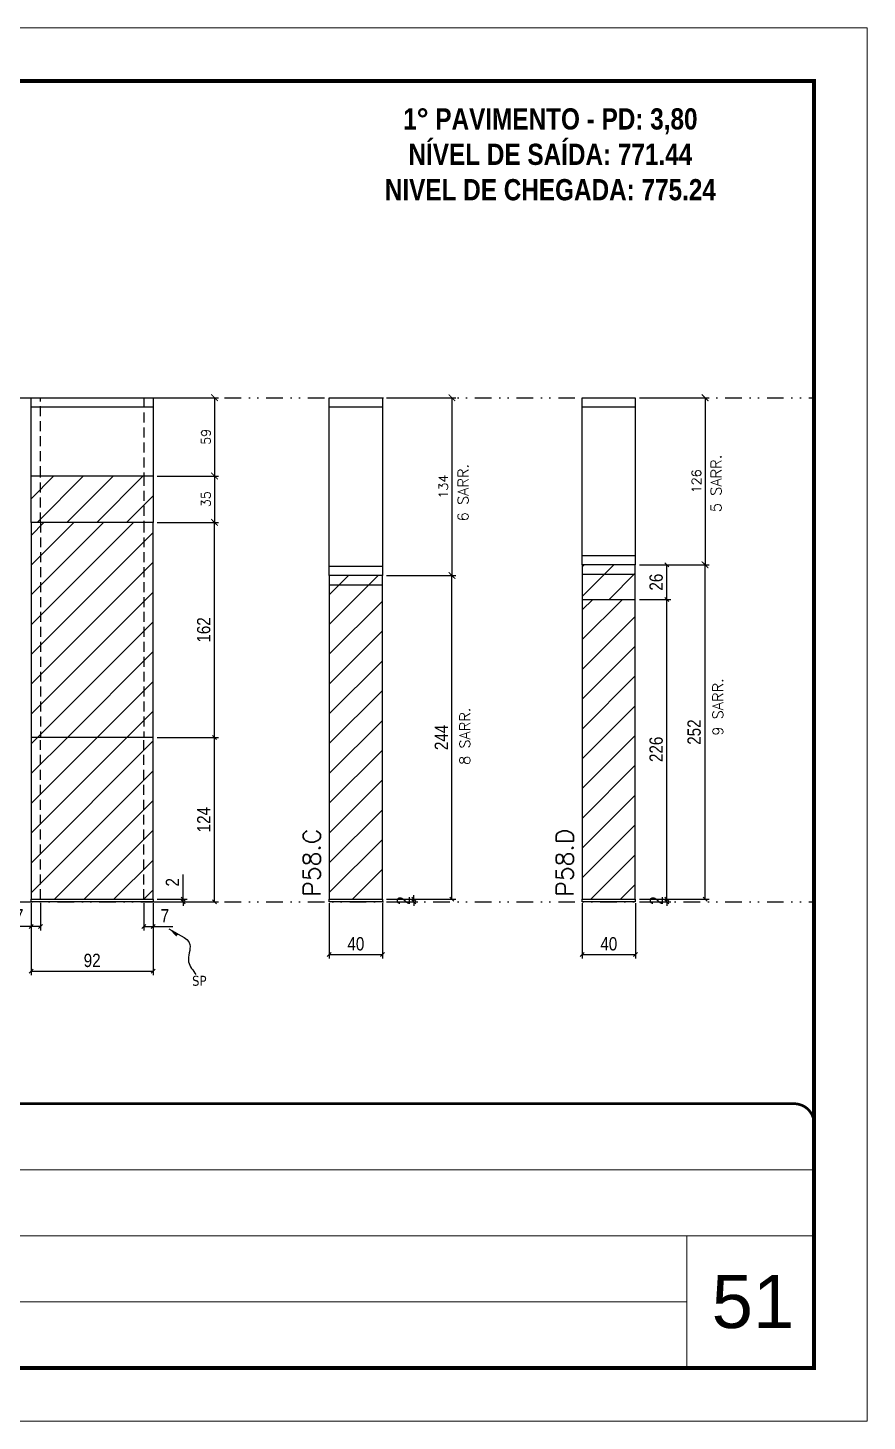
# Model space of a CAD drawing. Extents: x 2949 to 9203, y -16089 to 12527.
# Drawn here: x 6985 to 7618, y -2306 to -1256 of the extents above; entities that cross this region are included whole.
import ezdxf

# ---------------------------------------------------------------- set-up
doc = ezdxf.new("R2010")
doc.units = 0
for name, pattern in [('CONTINUO', [0]), ('DASHED', [0.75, 0.5, -0.25]), ('DIVIDE2', [0.625, 0.25, -0.125, 0, -0.125, 0, -0.125]), ('HIDDEN', [0.375, 0.25, -0.125])]:
    doc.linetypes.add(name, pattern=pattern)
for name, color, linetype, lineweight in [('CARIMBO', 255, 'Continuous', 9), ('Folhas', 255, 'Continuous', 9), ('Hachura', 251, 'Continuous', 9), ('SARRAFO DE PRESSAO', 251, 'DASHED', 9), ('Texto Seção', 7, 'Continuous', 15)]:
    doc.layers.add(name, color=color, linetype=linetype, lineweight=lineweight)
for name, color, linetype in [('COTA', 241, 'Continuous'), ('FUNDOS', 1, 'Continuous'), ('NOMENCLATURA', 7, 'Continuous'), ('Nível', 160, 'Continuous'), ('Painéis', 200, 'Continuous'), ('SARR_2.2x7', 40, 'Continuous'), ('Sarrafo de Pressão', 42, 'HIDDEN'), ('texto', 7, 'Continuous')]:
    doc.layers.add(name, color=color, linetype=linetype)
doc.styles.add('ARIAL', font='arial.ttf')
doc.styles.add('COTA TECNICA', font='techl___.ttf', dxfattribs={"height": 10})
doc.styles.add('COTA TECNICA-50', font='techl___.ttf', dxfattribs={"height": 10})
doc.styles.add('REGUA-120', font='ROMANS.shx', dxfattribs={"height": 15})
doc.styles.add('ROMANC', font='techb___.ttf', dxfattribs={"height": 2.5})
doc.styles.add('ROMANS', font='romans.shx')
doc.styles.get("Standard").update_dxf_attribs({"font": 'arial.ttf'})
doc.dimstyles.new('COTA PAINEL-50', dxfattribs={"dimtxt": 10, "dimasz": 3, "dimexe": 3, "dimexo": 3, "dimgap": 3, "dimtad": 1, "dimdec": 1, "dimzin": 12, "dimdsep": 46, "dimtxsty": 'COTA TECNICA-50', "dimblk1": 'OBLIQUE', "dimblk2": 'OBLIQUE', "dimsah": 1, "dimcen": 0.9, "dimclrd": 4, "dimclre": 4, "dimclrt": 240, "dimadec": 1, "dimazin": 3, "dimtfac": 1, "dimtdec": 1, "dimtmove": 0, "dimatfit": 3, "dimfxl": 1, "dimtolj": 1, "dimtzin": 12, "dimarcsym": 0})
doc.dimstyles.new('Cota Paínel', dxfattribs={"dimtxt": 7, "dimasz": 5, "dimexe": 3, "dimexo": 3, "dimgap": 3, "dimtad": 1, "dimdec": 1, "dimzin": 12, "dimdsep": 46, "dimtxsty": 'ROMANS', "dimblk": 'ARCHTICK', "dimcen": 0, "dimclrd": 4, "dimclre": 4, "dimclrt": 1, "dimadec": 1, "dimazin": 3, "dimtfac": 1, "dimtdec": 1, "dimtmove": 0, "dimatfit": 3, "dimldrblk": 'OBLIQUE', "dimfxl": 1, "dimtolj": 1, "dimtzin": 12, "dimarcsym": 0})
doc.dimstyles.new('PAINEL', dxfattribs={"dimtxt": 10, "dimasz": 3, "dimexe": 3, "dimexo": 3, "dimgap": 3, "dimtad": 1, "dimdec": 1, "dimzin": 12, "dimdsep": 46, "dimtxsty": 'COTA TECNICA', "dimblk1": 'OBLIQUE', "dimblk2": 'OBLIQUE', "dimsah": 1, "dimcen": 0.9, "dimclrd": 4, "dimclre": 4, "dimclrt": 240, "dimadec": 1, "dimazin": 3, "dimtfac": 1, "dimtdec": 1, "dimtmove": 0, "dimatfit": 3, "dimfxl": 1, "dimtolj": 1, "dimtzin": 12, "dimarcsym": 0})
doc.dimstyles.get("Standard").update_dxf_attribs({"dimtxt": 0.18, "dimasz": 0.18, "dimexe": 0.18, "dimexo": 0.0625, "dimgap": 0.09, "dimtad": 0, "dimtih": 1, "dimtoh": 1, "dimdec": 4, "dimzin": 0, "dimdsep": 46, "dimtxsty": 'Standard', "dimcen": 0.09, "dimadec": 0, "dimazin": 0, "dimtfac": 1, "dimtdec": 4, "dimtofl": 0, "dimtmove": 0, "dimatfit": 3, "dimfxl": 1, "dimtolj": 1, "dimtzin": 0, "dimarcsym": 0})
pattern_1 = [(45, (-124486.967, -33050.646), (-11.2253202, 11.2253202), [])]

# ---------------------------------------------------------------- blocks, each defined once
blk = doc.blocks.new('9999999999')
at = {"color": 30, "linetype": 'CONTINUO'}
for p, q in [((98564.6, 34379.6), (99584, 34379.6)), ((98564.6, 34329.8), (99488, 34329.8)), ((99584, 34329.8), (99488, 34329.8)), ((99488, 34329.8), (99488, 34230.2)), ((98564.6, 34280), (99488, 34280))]:
    blk.add_line(p, q, dxfattribs=at)
at = {"color": 30, "linetype": 'CONTINUO', "const_width": 2}
blk.add_lwpolyline([(99584, 34230.2), (99584, 34414.4, 0.414214), (99569, 34429.4), (98229, 34429.4, 0.414214), (98214, 34414.4), (98214, 34245.2, 0.414214), (98229, 34230.2), (99584, 34230.2)], format="xyb", dxfattribs=at)
at = {"layer": 'Folhas'}
blk.add_lwpolyline([(98139, 34190.2), (99624, 34190.2), (99624, 35240.2), (98139, 35240.2)], close=True, dxfattribs=at)
at = {"layer": 'Folhas', "color": 30, "const_width": 3}
blk.add_lwpolyline([(98214, 34230.2), (99584, 34230.2), (99584, 35200.2), (98214, 35200.2)], close=True, dxfattribs=at)
blk = doc.blocks.new('_Oblique')
at = {"color": 0, "linetype": 'ByBlock', "lineweight": -2}
blk.add_line((-0.5, -0.5), (0.5, 0.5), dxfattribs=at)
blk = doc.blocks.new('*D1902')
at = {"layer": 'COTA', "color": 4, "lineweight": -2, "transparency": 16777216}
for p, q in [((7445.9, -1660.9), (7498.4, -1660.9)), ((7495.4, -1912.9), (7495.4, -1660.9)), ((7445.9, -1912.9), (7498.4, -1912.9))]:
    blk.add_line(p, q, dxfattribs=at)
at = {"layer": 'Defpoints', "color": 0, "transparency": 16777216}
for p in [(7442.9, -1660.9), (7495.4, -1660.9), (7442.9, -1912.9)]:
    blk.add_point(p, dxfattribs=at)
at = {"layer": 'COTA', "color": 4, "lineweight": -2, "transparency": 16777216, "xscale": 3, "yscale": 3, "zscale": 3}
for p, rotation in [((7495.4, -1660.9), 90), ((7495.4, -1912.9), 270)]:
    blk.add_blockref('_Oblique', p, dxfattribs=dict(at, rotation=rotation))
at = {"layer": 'COTA', "color": 240, "transparency": 16777216, "insert": (7487.2, -1786.9), "char_height": 10, "attachment_point": 5, "rotation": 90, "style": 'COTA TECNICA'}
blk.add_mtext('\\A1;252', dxfattribs=at)
blk = doc.blocks.new('*D1903')
at = {"layer": 'COTA', "color": 4, "lineweight": -2, "transparency": 16777216}
for p, q in [((7402.9, -1915.9), (7402.9, -1957.6)), ((7442.9, -1915.9), (7442.9, -1957.6)), ((7402.9, -1954.6), (7442.9, -1954.6))]:
    blk.add_line(p, q, dxfattribs=at)
at = {"layer": 'Defpoints', "color": 0, "transparency": 16777216}
for p in [(7402.9, -1912.9), (7442.9, -1912.9), (7442.9, -1954.6)]:
    blk.add_point(p, dxfattribs=at)
at = {"layer": 'COTA', "color": 4, "lineweight": -2, "transparency": 16777216, "xscale": 3, "yscale": 3, "zscale": 3, "rotation": 180}
blk.add_blockref('_Oblique', (7402.9, -1954.6), dxfattribs=at)
at = {"layer": 'COTA', "color": 4, "lineweight": -2, "transparency": 16777216, "xscale": 3, "yscale": 3, "zscale": 3}
blk.add_blockref('_Oblique', (7442.9, -1954.6), dxfattribs=at)
at = {"layer": 'COTA', "color": 240, "transparency": 16777216, "insert": (7422.9, -1946.5), "char_height": 10, "attachment_point": 5, "style": 'COTA TECNICA'}
blk.add_mtext('\\A1;40', dxfattribs=at)
blk = doc.blocks.new('*D1904')
at = {"layer": 'COTA', "color": 4, "lineweight": -2, "transparency": 16777216}
for p, q in [((7466.7, -1912.9), (7466.7, -1909.9)), ((7445.9, -1912.9), (7469.7, -1912.9)), ((7445.9, -1914.9), (7469.7, -1914.9)), ((7466.7, -1914.9), (7466.7, -1912.9)), ((7466.7, -1914.9), (7466.7, -1917.9))]:
    blk.add_line(p, q, dxfattribs=at)
at = {"layer": 'Defpoints', "color": 0, "transparency": 16777216}
for p in [(7442.9, -1912.9), (7442.9, -1914.9), (7466.7, -1912.9)]:
    blk.add_point(p, dxfattribs=at)
at = {"layer": 'COTA', "color": 4, "lineweight": -2, "transparency": 16777216, "xscale": 3, "yscale": 3, "zscale": 3}
for p, rotation in [((7466.7, -1912.9), 270), ((7466.7, -1914.9), 90)]:
    blk.add_blockref('_Oblique', p, dxfattribs=dict(at, rotation=rotation))
at = {"layer": 'COTA', "color": 240, "transparency": 16777216, "insert": (7458.7, -1913.9), "char_height": 10, "attachment_point": 5, "rotation": 90, "style": 'COTA TECNICA-50'}
blk.add_mtext('\\A1;2', dxfattribs=at)
blk = doc.blocks.new('*D1923')
at = {"layer": 'COTA', "color": 4, "linetype": 'ByBlock', "lineweight": -2, "transparency": 16777216}
for p, q in [((7445.9, -1686.9), (7469.7, -1686.9)), ((7466.7, -1912.9), (7466.7, -1686.9)), ((7445.9, -1912.9), (7469.7, -1912.9))]:
    blk.add_line(p, q, dxfattribs=at)
at = {"layer": 'Defpoints', "color": 0, "linetype": 'ByBlock', "transparency": 16777216}
for p in [(7442.9, -1686.9), (7466.7, -1686.9), (7442.9, -1912.9)]:
    blk.add_point(p, dxfattribs=at)
at = {"layer": 'COTA', "color": 4, "linetype": 'ByBlock', "lineweight": -2, "transparency": 16777216, "xscale": 3, "yscale": 3, "zscale": 3}
for p, rotation in [((7466.7, -1686.9), 90), ((7466.7, -1912.9), 270)]:
    blk.add_blockref('_Oblique', p, dxfattribs=dict(at, rotation=rotation))
at = {"layer": 'COTA', "color": 240, "linetype": 'ByBlock', "transparency": 16777216, "insert": (7458.6, -1799.9), "char_height": 10, "attachment_point": 5, "rotation": 90, "style": 'COTA TECNICA'}
blk.add_mtext('\\A1;226', dxfattribs=at)
blk = doc.blocks.new('*D1924')
at = {"layer": 'COTA', "color": 4, "linetype": 'ByBlock', "lineweight": -2, "transparency": 16777216}
for p, q in [((7445.9, -1660.9), (7469.7, -1660.9)), ((7466.7, -1686.9), (7466.7, -1660.9)), ((7445.9, -1686.9), (7469.7, -1686.9))]:
    blk.add_line(p, q, dxfattribs=at)
at = {"layer": 'Defpoints', "color": 0, "linetype": 'ByBlock', "transparency": 16777216}
for p in [(7442.9, -1660.9), (7466.7, -1660.9), (7442.9, -1686.9)]:
    blk.add_point(p, dxfattribs=at)
at = {"layer": 'COTA', "color": 4, "linetype": 'ByBlock', "lineweight": -2, "transparency": 16777216, "xscale": 3, "yscale": 3, "zscale": 3}
for p, rotation in [((7466.7, -1660.9), 90), ((7466.7, -1686.9), 270)]:
    blk.add_blockref('_Oblique', p, dxfattribs=dict(at, rotation=rotation))
at = {"layer": 'COTA', "color": 240, "linetype": 'ByBlock', "transparency": 16777216, "insert": (7458.6, -1673.9), "char_height": 10, "attachment_point": 5, "rotation": 90, "style": 'COTA TECNICA'}
blk.add_mtext('\\A1;26', dxfattribs=at)
blk = doc.blocks.new('*D1905')
at = {"layer": 'COTA', "color": 4, "lineweight": -2, "transparency": 16777216}
for p, q in [((7255.3, -1668.9), (7307.7, -1668.9)), ((7304.7, -1912.9), (7304.7, -1668.9)), ((7255.3, -1912.9), (7307.7, -1912.9))]:
    blk.add_line(p, q, dxfattribs=at)
at = {"layer": 'Defpoints', "color": 0, "transparency": 16777216}
for p in [(7252.3, -1668.9), (7304.7, -1668.9), (7252.3, -1912.9)]:
    blk.add_point(p, dxfattribs=at)
at = {"layer": 'COTA', "color": 4, "lineweight": -2, "transparency": 16777216, "xscale": 3, "yscale": 3, "zscale": 3}
for p, rotation in [((7304.7, -1668.9), 90), ((7304.7, -1912.9), 270)]:
    blk.add_blockref('_Oblique', p, dxfattribs=dict(at, rotation=rotation))
at = {"layer": 'COTA', "color": 240, "transparency": 16777216, "insert": (7296.7, -1790.9), "char_height": 10, "attachment_point": 5, "rotation": 90, "style": 'COTA TECNICA'}
blk.add_mtext('\\A1;244', dxfattribs=at)
blk = doc.blocks.new('*D1906')
at = {"layer": 'COTA', "color": 4, "lineweight": -2, "transparency": 16777216}
for p, q in [((7212.3, -1915.9), (7212.3, -1957.6)), ((7252.3, -1915.9), (7252.3, -1957.6)), ((7212.3, -1954.6), (7252.3, -1954.6))]:
    blk.add_line(p, q, dxfattribs=at)
at = {"layer": 'Defpoints', "color": 0, "transparency": 16777216}
for p in [(7212.3, -1912.9), (7252.3, -1912.9), (7252.3, -1954.6)]:
    blk.add_point(p, dxfattribs=at)
at = {"layer": 'COTA', "color": 4, "lineweight": -2, "transparency": 16777216, "xscale": 3, "yscale": 3, "zscale": 3, "rotation": 180}
blk.add_blockref('_Oblique', (7212.3, -1954.6), dxfattribs=at)
at = {"layer": 'COTA', "color": 4, "lineweight": -2, "transparency": 16777216, "xscale": 3, "yscale": 3, "zscale": 3}
blk.add_blockref('_Oblique', (7252.3, -1954.6), dxfattribs=at)
at = {"layer": 'COTA', "color": 240, "transparency": 16777216, "insert": (7232.3, -1946.5), "char_height": 10, "attachment_point": 5, "style": 'COTA TECNICA'}
blk.add_mtext('\\A1;40', dxfattribs=at)
blk = doc.blocks.new('*D1907')
at = {"layer": 'COTA', "color": 4, "lineweight": -2, "transparency": 16777216}
for p, q in [((7276.1, -1912.9), (7276.1, -1909.9)), ((7255.3, -1912.9), (7279.1, -1912.9)), ((7255.3, -1914.9), (7279.1, -1914.9)), ((7276.1, -1914.9), (7276.1, -1912.9)), ((7276.1, -1914.9), (7276.1, -1917.9))]:
    blk.add_line(p, q, dxfattribs=at)
at = {"layer": 'Defpoints', "color": 0, "transparency": 16777216}
for p in [(7252.3, -1912.9), (7252.3, -1914.9), (7276.1, -1912.9)]:
    blk.add_point(p, dxfattribs=at)
at = {"layer": 'COTA', "color": 4, "lineweight": -2, "transparency": 16777216, "xscale": 3, "yscale": 3, "zscale": 3}
for p, rotation in [((7276.1, -1912.9), 270), ((7276.1, -1914.9), 90)]:
    blk.add_blockref('_Oblique', p, dxfattribs=dict(at, rotation=rotation))
at = {"layer": 'COTA', "color": 240, "transparency": 16777216, "insert": (7268.1, -1913.9), "char_height": 10, "attachment_point": 5, "rotation": 90, "style": 'COTA TECNICA-50'}
blk.add_mtext('\\A1;2', dxfattribs=at)
blk = doc.blocks.new('*D1908')
at = {"layer": 'COTA', "color": 4, "lineweight": -2, "transparency": 16777216}
for p, q in [((6987.6, -1915.9), (6987.6, -1970.1)), ((7079.6, -1915.9), (7079.6, -1970.1)), ((6987.6, -1967.1), (7079.6, -1967.1))]:
    blk.add_line(p, q, dxfattribs=at)
at = {"layer": 'Defpoints', "color": 0, "transparency": 16777216}
for p in [(6987.6, -1912.9), (7079.6, -1912.9), (7079.6, -1967.1)]:
    blk.add_point(p, dxfattribs=at)
at = {"layer": 'COTA', "color": 4, "lineweight": -2, "transparency": 16777216, "xscale": 3, "yscale": 3, "zscale": 3, "rotation": 180}
blk.add_blockref('_Oblique', (6987.6, -1967.1), dxfattribs=at)
at = {"layer": 'COTA', "color": 4, "lineweight": -2, "transparency": 16777216, "xscale": 3, "yscale": 3, "zscale": 3}
blk.add_blockref('_Oblique', (7079.6, -1967.1), dxfattribs=at)
at = {"layer": 'COTA', "color": 240, "transparency": 16777216, "insert": (7033.6, -1959), "char_height": 10, "attachment_point": 5, "style": 'COTA TECNICA'}
blk.add_mtext('\\A1;92', dxfattribs=at)
blk = doc.blocks.new('*D1909')
at = {"layer": 'COTA', "color": 4, "lineweight": -2, "transparency": 16777216}
for p, q in [((7082.6, -1790.9), (7128.8, -1790.9)), ((7125.8, -1914.9), (7125.8, -1790.9)), ((7082.6, -1914.9), (7128.8, -1914.9))]:
    blk.add_line(p, q, dxfattribs=at)
at = {"layer": 'Defpoints', "color": 0, "transparency": 16777216}
for p in [(7079.6, -1790.9), (7125.8, -1790.9), (7079.6, -1914.9)]:
    blk.add_point(p, dxfattribs=at)
at = {"layer": 'COTA', "color": 4, "lineweight": -2, "transparency": 16777216, "xscale": 3, "yscale": 3, "zscale": 3}
for p, rotation in [((7125.8, -1790.9), 90), ((7125.8, -1914.9), 270)]:
    blk.add_blockref('_Oblique', p, dxfattribs=dict(at, rotation=rotation))
at = {"layer": 'COTA', "color": 240, "transparency": 16777216, "insert": (7117.7, -1852.9), "char_height": 10, "attachment_point": 5, "rotation": 90, "style": 'COTA TECNICA-50'}
blk.add_mtext('\\A1;124', dxfattribs=at)
blk = doc.blocks.new('*D1910')
at = {"layer": 'COTA', "color": 4, "lineweight": -2, "transparency": 16777216}
for p, q in [((7102.1, -1912.9), (7102.1, -1894.1)), ((7082.6, -1912.9), (7105.1, -1912.9)), ((7082.6, -1914.9), (7105.1, -1914.9)), ((7102.1, -1914.9), (7102.1, -1912.9)), ((7102.1, -1914.9), (7102.1, -1917.9))]:
    blk.add_line(p, q, dxfattribs=at)
at = {"layer": 'Defpoints', "color": 0, "transparency": 16777216}
for p in [(7079.6, -1912.9), (7079.6, -1914.9), (7102.1, -1914.9)]:
    blk.add_point(p, dxfattribs=at)
at = {"layer": 'COTA', "color": 4, "lineweight": -2, "transparency": 16777216, "xscale": 3, "yscale": 3, "zscale": 3}
for p, rotation in [((7102.1, -1912.9), 270), ((7102.1, -1914.9), 90)]:
    blk.add_blockref('_Oblique', p, dxfattribs=dict(at, rotation=rotation))
at = {"layer": 'COTA', "color": 240, "transparency": 16777216, "insert": (7094.1, -1900.1), "char_height": 10, "attachment_point": 5, "rotation": 90, "style": 'COTA TECNICA-50'}
blk.add_mtext('\\A1;2', dxfattribs=at)
blk = doc.blocks.new('*D1911')
at = {"layer": 'COTA', "color": 4, "lineweight": -2, "transparency": 16777216}
for p, q in [((6987.6, -1917.9), (6987.6, -1936.4)), ((6994.6, -1915.9), (6994.6, -1936.4)), ((6987.6, -1933.4), (6972.8, -1933.4)), ((6994.6, -1933.4), (6987.6, -1933.4))]:
    blk.add_line(p, q, dxfattribs=at)
at = {"layer": 'Defpoints', "color": 0, "transparency": 16777216}
for p in [(6987.6, -1914.9), (6994.6, -1912.9), (6987.6, -1933.4)]:
    blk.add_point(p, dxfattribs=at)
at = {"layer": 'COTA', "color": 4, "lineweight": -2, "transparency": 16777216, "xscale": 3, "yscale": 3, "zscale": 3, "rotation": 180}
blk.add_blockref('_Oblique', (6987.6, -1933.4), dxfattribs=at)
at = {"layer": 'COTA', "color": 4, "lineweight": -2, "transparency": 16777216, "xscale": 3, "yscale": 3, "zscale": 3}
blk.add_blockref('_Oblique', (6994.6, -1933.4), dxfattribs=at)
at = {"layer": 'COTA', "color": 240, "transparency": 16777216, "insert": (6978.7, -1925.3), "char_height": 10, "attachment_point": 5, "style": 'COTA TECNICA-50'}
blk.add_mtext('\\A1;7', dxfattribs=at)
blk = doc.blocks.new('*D1912')
at = {"layer": 'COTA', "color": 4, "lineweight": -2, "transparency": 16777216}
for p, q in [((7072.6, -1915.9), (7072.6, -1936.4)), ((7079.6, -1917.9), (7079.6, -1936.4)), ((7072.6, -1933.4), (7079.6, -1933.4)), ((7079.6, -1933.4), (7094.3, -1933.4))]:
    blk.add_line(p, q, dxfattribs=at)
at = {"layer": 'Defpoints', "color": 0, "transparency": 16777216}
for p in [(7072.6, -1912.9), (7079.6, -1914.9), (7079.6, -1933.4)]:
    blk.add_point(p, dxfattribs=at)
at = {"layer": 'COTA', "color": 4, "lineweight": -2, "transparency": 16777216, "xscale": 3, "yscale": 3, "zscale": 3, "rotation": 180}
blk.add_blockref('_Oblique', (7072.6, -1933.4), dxfattribs=at)
at = {"layer": 'COTA', "color": 4, "lineweight": -2, "transparency": 16777216, "xscale": 3, "yscale": 3, "zscale": 3}
blk.add_blockref('_Oblique', (7079.6, -1933.4), dxfattribs=at)
at = {"layer": 'COTA', "color": 240, "transparency": 16777216, "insert": (7088.4, -1925.3), "char_height": 10, "attachment_point": 5, "style": 'COTA TECNICA-50'}
blk.add_mtext('\\A1;7', dxfattribs=at)
blk = doc.blocks.new('*D1913')
at = {"layer": 'Defpoints', "color": 0, "linetype": 'ByBlock', "transparency": 16777216}
for p in [(7079.6, -1628.9), (7125.8, -1628.9), (7079.6, -1790.9)]:
    blk.add_point(p, dxfattribs=at)
at = {"layer": 'FUNDOS', "color": 4, "linetype": 'ByBlock', "lineweight": -2, "transparency": 16777216}
for p, q in [((7082.6, -1628.9), (7128.8, -1628.9)), ((7125.8, -1790.9), (7125.8, -1628.9)), ((7082.6, -1790.9), (7128.8, -1790.9))]:
    blk.add_line(p, q, dxfattribs=at)
at = {"layer": 'FUNDOS', "color": 4, "linetype": 'ByBlock', "lineweight": -2, "transparency": 16777216, "xscale": 3, "yscale": 3, "zscale": 3}
for p, rotation in [((7125.8, -1628.9), 90), ((7125.8, -1790.9), 270)]:
    blk.add_blockref('_Oblique', p, dxfattribs=dict(at, rotation=rotation))
at = {"layer": 'FUNDOS', "color": 240, "linetype": 'ByBlock', "transparency": 16777216, "insert": (7117.7, -1709.9), "char_height": 10, "attachment_point": 5, "rotation": 90, "style": 'COTA TECNICA'}
blk.add_mtext('\\A1;162', dxfattribs=at)
blk = doc.blocks.new('_ArchTick')
at = {"color": 0, "linetype": 'ByBlock', "const_width": 0.15}
blk.add_lwpolyline([(-0.5, -0.5), (0.5, 0.5)], dxfattribs=at)
blk = doc.blocks.new('*D1927')
at = {"layer": 'COTA', "color": 4, "lineweight": -2, "transparency": 16777216}
for p, q in [((7082.6, -1593.9), (7128.8, -1593.9)), ((7125.8, -1593.9), (7125.8, -1628.9)), ((7082.6, -1628.9), (7128.8, -1628.9))]:
    blk.add_line(p, q, dxfattribs=at)
at = {"layer": 'Defpoints', "color": 0, "transparency": 16777216}
for p in [(7079.6, -1593.9), (7079.6, -1628.9), (7125.8, -1628.9)]:
    blk.add_point(p, dxfattribs=at)
at = {"layer": 'COTA', "color": 4, "lineweight": -2, "transparency": 16777216, "xscale": 5, "yscale": 5, "zscale": 5}
for p, rotation in [((7125.8, -1593.9), 90), ((7125.8, -1628.9), 270)]:
    blk.add_blockref('_ArchTick', p, dxfattribs=dict(at, rotation=rotation))
at = {"layer": 'COTA', "color": 1, "transparency": 16777216, "insert": (7119.3, -1611.4), "char_height": 7, "attachment_point": 5, "rotation": 90, "style": 'ROMANS'}
blk.add_mtext('\\A1;35', dxfattribs=at)
blk = doc.blocks.new('*D1928')
at = {"layer": 'COTA', "color": 4, "lineweight": -2, "transparency": 16777216}
for p, q in [((7255.3, -1534.9), (7307.7, -1534.9)), ((7304.7, -1534.9), (7304.7, -1668.9)), ((7255.3, -1668.9), (7307.7, -1668.9))]:
    blk.add_line(p, q, dxfattribs=at)
at = {"layer": 'Defpoints', "color": 0, "transparency": 16777216}
for p in [(7252.3, -1534.9), (7252.3, -1668.9), (7304.7, -1668.9)]:
    blk.add_point(p, dxfattribs=at)
at = {"layer": 'COTA', "color": 4, "lineweight": -2, "transparency": 16777216, "xscale": 5, "yscale": 5, "zscale": 5}
for p, rotation in [((7304.7, -1534.9), 90), ((7304.7, -1668.9), 270)]:
    blk.add_blockref('_ArchTick', p, dxfattribs=dict(at, rotation=rotation))
at = {"layer": 'COTA', "color": 1, "transparency": 16777216, "insert": (7298.2, -1601.9), "char_height": 7, "attachment_point": 5, "rotation": 90, "style": 'ROMANS'}
blk.add_mtext('\\A1;134', dxfattribs=at)
blk = doc.blocks.new('*D1929')
at = {"layer": 'COTA', "color": 4, "lineweight": -2, "transparency": 16777216}
for p, q in [((7445.9, -1534.9), (7498.4, -1534.9)), ((7495.4, -1534.9), (7495.4, -1660.9)), ((7445.9, -1660.9), (7498.4, -1660.9))]:
    blk.add_line(p, q, dxfattribs=at)
at = {"layer": 'Defpoints', "color": 0, "transparency": 16777216}
for p in [(7442.9, -1534.9), (7442.9, -1660.9), (7495.4, -1660.9)]:
    blk.add_point(p, dxfattribs=at)
at = {"layer": 'COTA', "color": 4, "lineweight": -2, "transparency": 16777216, "xscale": 5, "yscale": 5, "zscale": 5}
for p, rotation in [((7495.4, -1534.9), 90), ((7495.4, -1660.9), 270)]:
    blk.add_blockref('_ArchTick', p, dxfattribs=dict(at, rotation=rotation))
at = {"layer": 'COTA', "color": 1, "transparency": 16777216, "insert": (7488.9, -1597.9), "char_height": 7, "attachment_point": 5, "rotation": 90, "style": 'ROMANS'}
blk.add_mtext('\\A1;126', dxfattribs=at)
blk = doc.blocks.new('*D1933')
at = {"layer": 'COTA', "color": 4, "lineweight": -2, "transparency": 16777216}
for p, q in [((7082.6, -1534.9), (7128.8, -1534.9)), ((7125.8, -1534.9), (7125.8, -1593.9)), ((7082.6, -1593.9), (7128.8, -1593.9))]:
    blk.add_line(p, q, dxfattribs=at)
at = {"layer": 'Defpoints', "color": 0, "transparency": 16777216}
for p in [(7079.6, -1534.9), (7079.6, -1593.9), (7125.8, -1593.9)]:
    blk.add_point(p, dxfattribs=at)
at = {"layer": 'COTA', "color": 4, "lineweight": -2, "transparency": 16777216, "xscale": 5, "yscale": 5, "zscale": 5}
for p, rotation in [((7125.8, -1534.9), 90), ((7125.8, -1593.9), 270)]:
    blk.add_blockref('_ArchTick', p, dxfattribs=dict(at, rotation=rotation))
at = {"layer": 'COTA', "color": 1, "transparency": 16777216, "insert": (7119.3, -1564.4), "char_height": 7, "attachment_point": 5, "rotation": 90, "style": 'ROMANS'}
blk.add_mtext('\\A1;59', dxfattribs=at)

msp = doc.modelspace()

# ---------------------------------------------------------------- hatches: boundary and pattern name
at = {"layer": 'Hachura'}
h = msp.add_hatch(dxfattribs=at)
h.set_pattern_fill('ANSI31', color=256, scale=5)
h.paths.add_polyline_path([(7079.57, -1593.88), (6987.57, -1593.88), (6987.57, -1628.88), (7079.57, -1628.88)])
at = {"layer": 'Hachura', "linetype": 'ByBlock'}
h = msp.add_hatch(dxfattribs=at)
h.set_pattern_fill('ANSI31', color=256, scale=5)
h.set_pattern_definition(pattern_1)
h.paths.add_polyline_path([(7079.57, -1628.88), (6987.57, -1628.88), (6987.57, -1790.88), (7079.57, -1790.88)])
h = msp.add_hatch(dxfattribs=at)
h.set_pattern_fill('ANSI31', color=256, scale=5)
h.set_pattern_definition(pattern_1)
h.paths.add_polyline_path([(7252.26, -1668.9), (7212.26, -1668.9), (7212.26, -1912.88), (7252.26, -1912.88)])
h = msp.add_hatch(dxfattribs=at)
h.set_pattern_fill('ANSI31', color=256, scale=5)
h.set_pattern_definition([(45, (-124486.967, -33040.646), (-11.2253202, 11.2253202), [])])
h.paths.add_polyline_path([(7402.87, -1660.9), (7402.87, -1686.88), (7442.87, -1686.88), (7442.87, -1660.9)])
h = msp.add_hatch(dxfattribs=at)
h.set_pattern_fill('ANSI31', color=256, scale=5)
h.set_pattern_definition(pattern_1)
h.paths.add_polyline_path([(7442.87, -1686.88), (7402.87, -1686.88), (7402.87, -1912.88), (7442.87, -1912.88)])
h = msp.add_hatch(dxfattribs=at)
h.set_pattern_fill('ANSI31', color=256, scale=5)
h.set_pattern_definition(pattern_1)
h.paths.add_polyline_path([(7079.57, -1790.88), (6987.57, -1790.88), (6987.57, -1912.88), (7079.57, -1912.88)])

# ---------------------------------------------------------------- linework, layer by layer
at = {"layer": 'Nível', "color": 4, "linetype": 'DIVIDE2', "ltscale": 50}
for p, q in [((6567.19, -1534.88), (7577.53, -1534.88)), ((6567.19, -1914.88), (7577.53, -1914.88))]:
    msp.add_line(p, q, dxfattribs=at)
at = {"layer": 'Painéis'}
for p, q in [((6987.57, -1534.88), (7079.57, -1534.88)), ((6987.57, -1593.88), (6987.57, -1534.88)), ((7079.57, -1534.88), (7079.57, -1593.88)), ((7212.26, -1534.88), (7252.26, -1534.88)), ((7212.26, -1668.9), (7212.26, -1534.88)), ((7252.26, -1534.88), (7252.26, -1668.9)), ((7402.87, -1534.88), (7442.87, -1534.88)), ((7402.87, -1660.9), (7402.87, -1534.88)), ((7442.87, -1534.88), (7442.87, -1660.9)), ((6987.57, -1593.88), (7079.57, -1593.88)), ((6987.57, -1628.88), (6987.57, -1593.88)), ((7079.57, -1593.88), (7079.57, -1628.88)), ((7079.57, -1628.88), (6987.57, -1628.88)), ((6987.57, -1628.88), (6987.57, -1790.88)), ((7079.57, -1790.88), (7079.57, -1628.88)), ((7252.26, -1668.9), (7212.26, -1668.9)), ((7402.87, -1686.88), (7442.87, -1686.88)), ((7212.26, -1912.88), (7252.26, -1912.88)), ((7212.26, -1914.88), (7212.26, -1912.88)), ((7252.26, -1914.88), (7212.26, -1914.88)), ((7252.26, -1912.88), (7252.26, -1914.88)), ((7402.87, -1912.88), (7442.87, -1912.88)), ((7402.87, -1914.88), (7402.87, -1912.88)), ((7442.87, -1914.88), (7402.87, -1914.88)), ((7442.87, -1912.88), (7442.87, -1914.88))]:
    msp.add_line(p, q, dxfattribs=at)
for points in [[(7212.26, -1912.88), (7252.26, -1912.88), (7252.26, -1668.9), (7212.26, -1668.9)], [(7402.87, -1912.88), (7442.87, -1912.88), (7442.87, -1660.9), (7402.87, -1660.9)], [(6987.57, -1912.88), (7079.57, -1912.88), (7079.57, -1790.88), (6987.57, -1790.88)], [(6987.57, -1912.88), (7079.57, -1912.88), (7079.57, -1914.88), (6987.57, -1914.88)]]:
    msp.add_lwpolyline(points, close=True, dxfattribs=at)
at = {"layer": 'SARR_2.2x7'}
for p, q in [((6987.57, -1541.88), (7079.57, -1541.88)), ((7212.26, -1541.88), (7252.26, -1541.88)), ((7402.87, -1541.88), (7442.87, -1541.88)), ((7402.87, -1653.9), (7442.87, -1653.9)), ((7212.26, -1661.9), (7252.26, -1661.9)), ((7402.87, -1667.9), (7442.87, -1667.9)), ((7212.26, -1675.9), (7252.26, -1675.9))]:
    msp.add_line(p, q, dxfattribs=at)
at = {"layer": 'Sarrafo de Pressão', "ltscale": 30}
for p, q in [((6994.57, -1593.88), (6994.57, -1534.88)), ((7072.57, -1534.88), (7072.57, -1593.88)), ((6994.57, -1628.88), (6994.57, -1593.88)), ((7072.57, -1593.88), (7072.57, -1628.88)), ((6994.57, -1628.88), (6994.57, -1790.88)), ((7072.57, -1628.88), (7072.57, -1790.88)), ((6994.57, -1912.88), (6994.57, -1790.88)), ((7072.57, -1912.88), (7072.57, -1790.88))]:
    msp.add_line(p, q, dxfattribs=at)

# ---------------------------------------------------------------- block references
at = {"layer": 'SARRAFO DE PRESSAO', "color": 6, "linetype": 'ByBlock'}
msp.add_blockref('9999999999', (-92006.44, -36496.37), dxfattribs=at)

# ---------------------------------------------------------------- texts
at = {"layer": 'CARIMBO', "style": 'ARIAL'}
msp.add_text('51', height=40, dxfattribs=at).set_placement((7500.39, -2236.02))
at = {"layer": 'NOMENCLATURA', "color": 2, "insert": (7378.86, -1290.11), "char_height": 16, "attachment_point": 2, "style": 'ROMANC'}
msp.add_mtext_dynamic_manual_height_columns('\\P1° PAVIMENTO - PD: 3,80\\PNÍVEL DE SAÍDA: 771.44\\PNIVEL DE CHEGADA: 775.24', width=300.2766, gutter_width=1, heights=[0], dxfattribs=at)
at = {"layer": 'texto', "color": 0, "insert": (7114.35, -1974.37), "char_height": 7.5, "attachment_point": 5}
msp.add_mtext('{\\fTahoma|b0|i0|c0|p34;\\C4;SP}', dxfattribs=at)
at = {"layer": 'Texto Seção', "linetype": 'Continuous', "style": 'ROMANS'}
for s, p in [('5 SARR.', (7507.68, -1621.14)), ('6 SARR.', (7317.07, -1628.04)), ('9 SARR.', (7509.03, -1789.6)), ('8 SARR.', (7318.43, -1811.64))]:
    msp.add_text(s, height=8, rotation=90, dxfattribs=at).set_placement(p)
at = {"layer": 'Texto Seção', "char_height": 13, "width": 285.3299, "attachment_point": 7, "rotation": 90, "style": 'REGUA-120'}
for s, insert in [('P58.C', (7205.61, -1910.96)), ('P58.D', (7396.22, -1910.96))]:
    msp.add_mtext(s, dxfattribs=dict(at, insert=insert))

# ---------------------------------------------------------------- dimensions: what is measured, and where the dimension line sits
at = {"layer": 'COTA'}
for base, p1, p2, angle, dimstyle, picture, middle in [((7125.81, -1593.88), (7079.57, -1534.88), (7079.57, -1593.88), 90, 'Cota Paínel', '*D1933', (7119.31, -1564.38)), ((7304.74, -1668.9), (7252.26, -1534.88), (7252.26, -1668.9), 90, 'Cota Paínel', '*D1928', (7298.24, -1601.89)), ((7495.35, -1660.9), (7442.87, -1534.88), (7442.87, -1660.9), 90, 'Cota Paínel', '*D1929', (7488.85, -1597.89)), ((7125.81, -1628.88), (7079.57, -1593.88), (7079.57, -1628.88), 90, 'Cota Paínel', '*D1927', (7119.31, -1611.38)), ((7125.81, -1790.88), (7079.57, -1914.88), (7079.57, -1790.88), 90, 'COTA PAINEL-50', '*D1909', (7117.74, -1852.88)), ((6987.57, -1933.39), (6994.57, -1912.88), (6987.57, -1914.88), 180, 'COTA PAINEL-50', '*D1911', (6978.71, -1925.32))]:
    dim = msp.add_linear_dim(base=base, p1=p1, p2=p2, angle=angle, dimstyle=dimstyle, dxfattribs=at)
    dim.commit()
    dim.dimension.update_dxf_attribs({"geometry": picture, "text_midpoint": middle})
for base, p1, p2, picture, middle in [((7304.74, -1668.9), (7252.26, -1912.88), (7252.26, -1668.9), '*D1905', (7296.67, -1790.89)), ((7495.35, -1660.9), (7442.87, -1912.88), (7442.87, -1660.9), '*D1902', (7487.24, -1786.89))]:
    dim = msp.add_linear_dim(base=base, p1=p1, p2=p2, angle=90, dimstyle='PAINEL', override={"dimarcsym": 2}, dxfattribs=at)
    dim.commit()
    dim.dimension.update_dxf_attribs({"geometry": picture, "text_midpoint": middle})
at = {"layer": 'COTA', "linetype": 'ByBlock'}
dim = msp.add_linear_dim(base=(7466.68, -1660.9), p1=(7442.87, -1686.88), p2=(7442.87, -1660.9), angle=90, dimstyle='PAINEL', override={"dimtmove": 1}, dxfattribs=at)
dim.commit()
dim.dimension.update_dxf_attribs({"geometry": '*D1924', "text_midpoint": (7466.68, -1673.89), "dimtype": 160})
dim = msp.add_linear_dim(base=(7466.68, -1686.88), p1=(7442.87, -1912.88), p2=(7442.87, -1686.88), angle=90, dimstyle='PAINEL', dxfattribs=at)
dim.commit()
dim.dimension.update_dxf_attribs({"geometry": '*D1923', "text_midpoint": (7458.58, -1799.88)})
at = {"layer": 'COTA'}
for base, p1, p2, picture, middle in [((7102.1, -1914.88), (7079.57, -1912.88), (7079.57, -1914.88), '*D1910', (7102.1, -1900.14)), ((7276.07, -1912.88), (7252.26, -1914.88), (7252.26, -1912.88), '*D1907', (7276.07, -1913.88)), ((7466.68, -1912.88), (7442.87, -1914.88), (7442.87, -1912.88), '*D1904', (7466.68, -1913.88))]:
    dim = msp.add_linear_dim(base=base, p1=p1, p2=p2, angle=90, dimstyle='COTA PAINEL-50', dxfattribs=at)
    dim.commit()
    dim.dimension.update_dxf_attribs({"geometry": picture, "text_midpoint": middle, "dimtype": 160})
for base, p1, p2, picture, middle in [((7079.57, -1967.06), (6987.57, -1912.88), (7079.57, -1912.88), '*D1908', (7033.57, -1958.97)), ((7252.26, -1954.61), (7212.26, -1912.88), (7252.26, -1912.88), '*D1906', (7232.26, -1946.51)), ((7442.87, -1954.61), (7402.87, -1912.88), (7442.87, -1912.88), '*D1903', (7422.87, -1946.51))]:
    dim = msp.add_linear_dim(base=base, p1=p1, p2=p2, dimstyle='PAINEL', override={"dimarcsym": 2}, dxfattribs=at)
    dim.commit()
    dim.dimension.update_dxf_attribs({"geometry": picture, "text_midpoint": middle})
dim = msp.add_linear_dim(base=(7079.57, -1933.39), p1=(7072.57, -1912.88), p2=(7079.57, -1914.88), dimstyle='COTA PAINEL-50', dxfattribs=at)
dim.commit()
dim.dimension.update_dxf_attribs({"geometry": '*D1912', "text_midpoint": (7088.44, -1925.32)})
at = {"layer": 'FUNDOS', "linetype": 'ByBlock'}
dim = msp.add_linear_dim(base=(7125.81, -1628.88), p1=(7079.57, -1790.88), p2=(7079.57, -1628.88), angle=90, dimstyle='PAINEL', dxfattribs=at)
dim.commit()
dim.dimension.update_dxf_attribs({"geometry": '*D1913', "text_midpoint": (7117.71, -1709.88)})

# ---------------------------------------------------------------- leaders
at = {"layer": 'COTA', "path_type": 1}
msp.add_leader([(7091.4, -1935.06), (7107.19, -1946.9), (7106.26, -1959.91), (7111.81, -1969.69)], dimstyle='Standard', override={"dimasz": 8}, dxfattribs=at)

doc.saveas('drawing.dxf')
